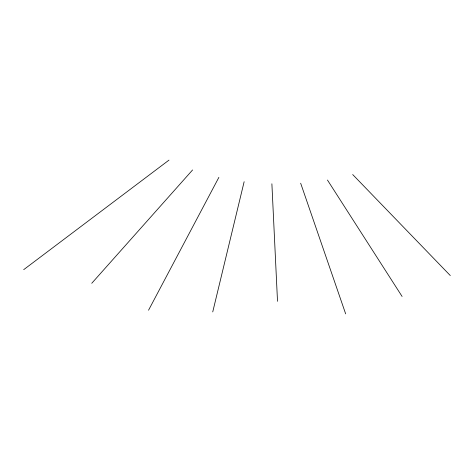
<?xml version="1.0" encoding="UTF-8"?>
<svg xmlns="http://www.w3.org/2000/svg" width="474" height="474" viewBox="0 0 474 474"><rect width="100%" height="100%" fill="white"/><g stroke="black" fill="none" stroke-linecap="round" stroke-linejoin="round"><path stroke-width="0.71" d="M212.737 311.922L244.146 181.708M148.54 310.221L218.881 177.353M91.749 283.292L192.586 169.953M23.7 269.659L168.987 160.123M352.692 174.539L450.3 275.56M327.457 180.043L402.1 296.469M300.658 183.201L345.664 313.877M271.886 183.805L277.509 301.316"/></g></svg>
